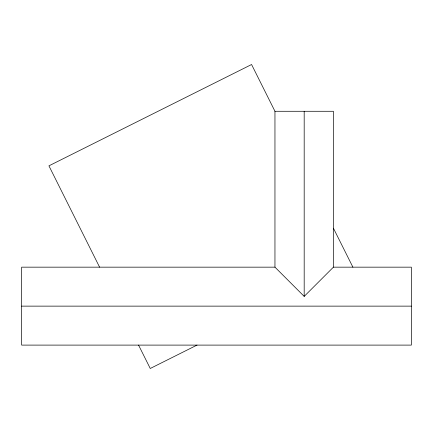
<?xml version="1.0" encoding="UTF-8"?>
<svg xmlns="http://www.w3.org/2000/svg" width="433" height="433" viewBox="0 0 433 433"><rect width="100%" height="100%" fill="white"/><g stroke="black" fill="none" stroke-linecap="round" stroke-linejoin="round"><path stroke-width="0.65" d="M333.41 267.161L411.35 267.161L411.35 345.101L21.65 345.101L21.65 267.161L274.955 267.161L304.183 296.389L333.41 267.161L333.41 111.281L274.955 111.281L251.573 64.517L48.929 165.839L99.59 267.161M197.015 345.101L150.251 368.483L138.56 345.101M21.65 306.131L411.35 306.131M333.41 228.191L352.895 267.161M304.183 111.281L304.183 296.389M274.955 111.281L274.955 267.161"/></g></svg>
